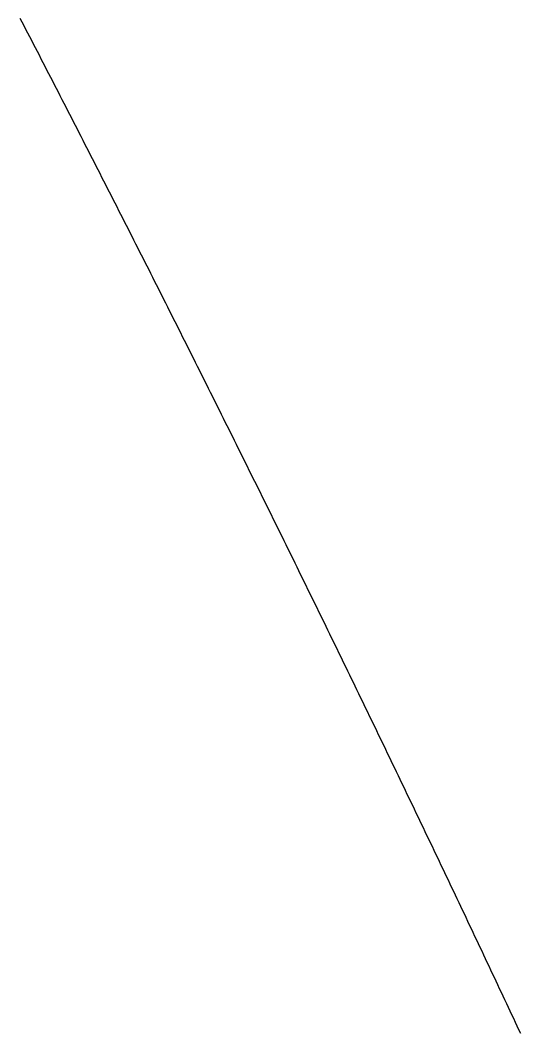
# Model space of a CAD drawing. Extents: x 6805096 to 46905100, y -25788412 to -58651.
# Drawn here: x 44107449 to 44458156, y -4392452 to -3682770 of the extents above; entities that cross this region are included whole.
import ezdxf

# ---------------------------------------------------------------- set-up
doc = ezdxf.new("R2010")
doc.units = 0

msp = doc.modelspace()

# ---------------------------------------------------------------- linework, layer by layer
at = {"layer": 'Layer 1'}
for p, q in [((44108789.885133, -3684065.833302), (44107449.370617, -3681474.932351)), ((44110129.988446, -3686656.872211), (44108789.885133, -3684065.833302)), ((44111469.680561, -3689248.049032), (44110129.988446, -3686656.872211)), ((44112808.961482, -3691839.363723), (44111469.680561, -3689248.049032)), ((44114147.831213, -3694430.816239), (44112808.961482, -3691839.363723)), ((44115486.289758, -3697022.406536), (44114147.831213, -3694430.816239)), ((44116824.337121, -3699614.134571), (44115486.289758, -3697022.406536)), ((44118161.973305, -3702206.000298), (44116824.337121, -3699614.134571)), ((44119499.198315, -3704798.003675), (44118161.973305, -3702206.000298)), ((44120836.012154, -3707390.144657), (44119499.198315, -3704798.003675)), ((44122172.414827, -3709982.423201), (44120836.012154, -3707390.144657)), ((44123508.406337, -3712574.839261), (44122172.414827, -3709982.423201)), ((44124843.986688, -3715167.392795), (44123508.406337, -3712574.839261)), ((44126179.155885, -3717760.083758), (44124843.986688, -3715167.392795)), ((44127513.913931, -3720352.912107), (44126179.155885, -3717760.083758)), ((44128848.26083, -3722945.877797), (44127513.913931, -3720352.912107)), ((44130182.196586, -3725538.980784), (44128848.26083, -3722945.877797)), ((44131515.721203, -3728132.221025), (44130182.196586, -3725538.980784)), ((44132848.834685, -3730725.598475), (44131515.721203, -3728132.221025)), ((44134181.537036, -3733319.113091), (44132848.834685, -3730725.598475)), ((44135513.82826, -3735912.764828), (44134181.537036, -3733319.113091)), ((44136845.70836, -3738506.553642), (44135513.82826, -3735912.764828)), ((44138177.177341, -3741100.47949), (44136845.70836, -3738506.553642)), ((44139508.235207, -3743694.542328), (44138177.177341, -3741100.47949)), ((44140838.881961, -3746288.74211), (44139508.235207, -3743694.542328)), ((44142169.117607, -3748883.078795), (44140838.881961, -3746288.74211)), ((44143498.94215, -3751477.552337), (44142169.117607, -3748883.078795)), ((44144828.355593, -3754072.162693), (44143498.94215, -3751477.552337)), ((44146157.357941, -3756666.909818), (44144828.355593, -3754072.162693)), ((44147485.949197, -3759261.793669), (44146157.357941, -3756666.909818)), ((44148814.129364, -3761856.814201), (44147485.949197, -3759261.793669)), ((44150141.898448, -3764451.971371), (44148814.129364, -3761856.814201)), ((44151469.256452, -3767047.265135), (44150141.898448, -3764451.971371)), ((44152796.203379, -3769642.695448), (44151469.256452, -3767047.265135)), ((44154122.739235, -3772238.262268), (44152796.203379, -3769642.695448)), ((44155448.864022, -3774833.965548), (44154122.739235, -3772238.262268)), ((44156774.577745, -3777429.805247), (44155448.864022, -3774833.965548)), ((44158099.880407, -3780025.781319), (44156774.577745, -3777429.805247)), ((44159424.772013, -3782621.893722), (44158099.880407, -3780025.781319)), ((44160749.252567, -3785218.142409), (44159424.772013, -3782621.893722)), ((44162073.322072, -3787814.527339), (44160749.252567, -3785218.142409)), ((44163396.980532, -3790411.048467), (44162073.322072, -3787814.527339)), ((44164720.227952, -3793007.705748), (44163396.980532, -3790411.048467)), ((44166043.064334, -3795604.499139), (44164720.227952, -3793007.705748)), ((44167365.489684, -3798201.428596), (44166043.064334, -3795604.499139)), ((44168687.504005, -3800798.494075), (44167365.489684, -3798201.428596)), ((44170009.107301, -3803395.695532), (44168687.504005, -3800798.494075)), ((44171330.299576, -3805993.032923), (44170009.107301, -3803395.695532)), ((44172651.080834, -3808590.506204), (44171330.299576, -3805993.032923)), ((44173971.451079, -3811188.115331), (44172651.080834, -3808590.506204)), ((44175291.410314, -3813785.86026), (44173971.451079, -3811188.115331)), ((44176610.958544, -3816383.740946), (44175291.410314, -3813785.86026)), ((44177930.095773, -3818981.757347), (44176610.958544, -3816383.740946)), ((44179248.822004, -3821579.909418), (44177930.095773, -3818981.757347)), ((44180567.137242, -3824178.197115), (44179248.822004, -3821579.909418)), ((44181885.04149, -3826776.620394), (44180567.137242, -3824178.197115)), ((44183202.534752, -3829375.179211), (44181885.04149, -3826776.620394)), ((44184519.617033, -3831973.873522), (44183202.534752, -3829375.179211)), ((44185836.288336, -3834572.703283), (44184519.617033, -3831973.873522)), ((44187152.548665, -3837171.668451), (44185836.288336, -3834572.703283)), ((44188468.398024, -3839770.76898), (44187152.548665, -3837171.668451)), ((44189783.836417, -3842370.004828), (44188468.398024, -3839770.76898)), ((44191098.863848, -3844969.37595), (44189783.836417, -3842370.004828)), ((44192413.48032, -3847568.882303), (44191098.863848, -3844969.37595)), ((44193727.685839, -3850168.523841), (44192413.48032, -3847568.882303)), ((44195041.480407, -3852768.300522), (44193727.685839, -3850168.523841)), ((44196354.864029, -3855368.212301), (44195041.480407, -3852768.300522)), ((44197667.836709, -3857968.259134), (44196354.864029, -3855368.212301)), ((44198980.39845, -3860568.440978), (44197667.836709, -3857968.259134)), ((44200292.549256, -3863168.757788), (44198980.39845, -3860568.440978)), ((44201604.289132, -3865769.20952), (44200292.549256, -3863168.757788)), ((44202915.618082, -3868369.79613), (44201604.289132, -3865769.20952)), ((44204226.536108, -3870970.517575), (44202915.618082, -3868369.79613)), ((44205537.043216, -3873571.373811), (44204226.536108, -3870970.517575)), ((44206847.139408, -3876172.364793), (44205537.043216, -3873571.373811)), ((44208156.82469, -3878773.490477), (44206847.139408, -3876172.364793)), ((44209466.099065, -3881374.75082), (44208156.82469, -3878773.490477)), ((44210774.962536, -3883976.145777), (44209466.099065, -3881374.75082)), ((44212083.415109, -3886577.675305), (44210774.962536, -3883976.145777)), ((44213391.456786, -3889179.339359), (44212083.415109, -3886577.675305)), ((44214699.087572, -3891781.137896), (44213391.456786, -3889179.339359)), ((44216006.307471, -3894383.070871), (44214699.087572, -3891781.137896)), ((44217313.116486, -3896985.138241), (44216006.307471, -3894383.070871)), ((44218619.514621, -3899587.339961), (44217313.116486, -3896985.138241)), ((44219925.501881, -3902189.675988), (44218619.514621, -3899587.339961)), ((44221231.07827, -3904792.146278), (44219925.501881, -3902189.675988)), ((44222536.24379, -3907394.750786), (44221231.07827, -3904792.146278)), ((44223840.998447, -3909997.489469), (44222536.24379, -3907394.750786)), ((44225145.342244, -3912600.362282), (44223840.998447, -3909997.489469)), ((44226449.275185, -3915203.369183), (44225145.342244, -3912600.362282)), ((44227752.797275, -3917806.510126), (44226449.275185, -3915203.369183)), ((44229055.908516, -3920409.785067), (44227752.797275, -3917806.510126)), ((44230358.608913, -3923013.193964), (44229055.908516, -3920409.785067)), ((44231660.89847, -3925616.736771), (44230358.608913, -3923013.193964)), ((44232962.77719, -3928220.413445), (44231660.89847, -3925616.736771)), ((44234264.245078, -3930824.223942), (44232962.77719, -3928220.413445)), ((44235565.302138, -3933428.168217), (44234264.245078, -3930824.223942)), ((44236865.948374, -3936032.246228), (44235565.302138, -3933428.168217)), ((44238166.183788, -3938636.457929), (44236865.948374, -3936032.246228)), ((44239466.008387, -3941240.803277), (44238166.183788, -3938636.457929)), ((44240765.422172, -3943845.282228), (44239466.008387, -3941240.803277)), ((44242064.425149, -3946449.894738), (44240765.422172, -3943845.282228)), ((44243363.017321, -3949054.640763), (44242064.425149, -3946449.894738)), ((44244661.198692, -3951659.520259), (44243363.017321, -3949054.640763)), ((44245958.969267, -3954264.533181), (44244661.198692, -3951659.520259)), ((44247256.329048, -3956869.679487), (44245958.969267, -3954264.533181)), ((44248553.27804, -3959474.959132), (44247256.329048, -3956869.679487)), ((44249849.816247, -3962080.372072), (44248553.27804, -3959474.959132)), ((44251145.943673, -3964685.918262), (44249849.816247, -3962080.372072)), ((44252441.660322, -3967291.59766), (44251145.943673, -3964685.918262)), ((44253736.966197, -3969897.410221), (44252441.660322, -3967291.59766)), ((44255031.861303, -3972503.355901), (44253736.966197, -3969897.410221)), ((44256326.345643, -3975109.434656), (44255031.861303, -3972503.355901)), ((44257620.419222, -3977715.646442), (44256326.345643, -3975109.434656)), ((44258914.082043, -3980321.991215), (44257620.419222, -3977715.646442)), ((44260207.334111, -3982928.468932), (44258914.082043, -3980321.991215)), ((44261500.175428, -3985535.079548), (44260207.334111, -3982928.468932)), ((44262792.606, -3988141.823018), (44261500.175428, -3985535.079548)), ((44264084.62583, -3990748.6993), (44262792.606, -3988141.823018)), ((44265376.234922, -3993355.70835), (44264084.62583, -3990748.6993)), ((44266667.43328, -3995962.850122), (44265376.234922, -3993355.70835)), ((44267958.220908, -3998570.124574), (44266667.43328, -3995962.850122)), ((44269248.59781, -4001177.531661), (44267958.220908, -3998570.124574)), ((44270538.56399, -4003785.071339), (44269248.59781, -4001177.531661)), ((44271828.119451, -4006392.743565), (44270538.56399, -4003785.071339)), ((44273117.264198, -4009000.548294), (44271828.119451, -4006392.743565)), ((44274405.998235, -4011608.485482), (44273117.264198, -4009000.548294)), ((44275694.321565, -4014216.555086), (44274405.998235, -4011608.485482)), ((44276982.234192, -4016824.757061), (44275694.321565, -4014216.555086)), ((44278269.736121, -4019433.091364), (44276982.234192, -4016824.757061)), ((44279556.827355, -4022041.55795), (44278269.736121, -4019433.091364)), ((44280843.507898, -4024650.156775), (44279556.827355, -4022041.55795)), ((44282129.777755, -4027258.887796), (44280843.507898, -4024650.156775)), ((44283415.636928, -4029867.750968), (44282129.777755, -4027258.887796)), ((44284701.085423, -4032476.746248), (44283415.636928, -4029867.750968)), ((44285986.123243, -4035085.873591), (44284701.085423, -4032476.746248)), ((44287270.750391, -4037695.132954), (44285986.123243, -4035085.873591)), ((44288554.966872, -4040304.524293), (44287270.750391, -4037695.132954)), ((44289838.77269, -4042914.047563), (44288554.966872, -4040304.524293)), ((44291122.167849, -4045523.70272), (44289838.77269, -4042914.047563)), ((44292405.152352, -4048133.489721), (44291122.167849, -4045523.70272)), ((44293687.726204, -4050743.408522), (44292405.152352, -4048133.489721)), ((44294969.889409, -4053353.459079), (44293687.726204, -4050743.408522)), ((44296251.641969, -4055963.641347), (44294969.889409, -4053353.459079)), ((44297532.983891, -4058573.955283), (44296251.641969, -4055963.641347)), ((44298813.915176, -4061184.400842), (44297532.983891, -4058573.955283)), ((44300094.43583, -4063794.977981), (44298813.915176, -4061184.400842)), ((44301374.545855, -4066405.686656), (44300094.43583, -4063794.977981)), ((44302654.245257, -4069016.526823), (44301374.545855, -4066405.686656)), ((44303933.534039, -4071627.498437), (44302654.245257, -4069016.526823)), ((44305212.412205, -4074238.601455), (44303933.534039, -4071627.498437)), ((44306490.879758, -4076849.835833), (44305212.412205, -4074238.601455)), ((44307768.936704, -4079461.201527), (44306490.879758, -4076849.835833)), ((44309046.583045, -4082072.698493), (44307768.936704, -4079461.201527)), ((44310323.818786, -4084684.326686), (44309046.583045, -4082072.698493)), ((44311600.64393, -4087296.086064), (44310323.818786, -4084684.326686)), ((44312877.058482, -4089907.976581), (44311600.64393, -4087296.086064)), ((44314153.062446, -4092519.998194), (44312877.058482, -4089907.976581)), ((44315428.655825, -4095132.15086), (44314153.062446, -4092519.998194)), ((44316703.838623, -4097744.434533), (44315428.655825, -4095132.15086)), ((44317978.610844, -4100356.84917), (44316703.838623, -4097744.434533)), ((44319252.972493, -4102969.394727), (44317978.610844, -4100356.84917)), ((44320526.923572, -4105582.07116), (44319252.972493, -4102969.394727)), ((44321800.464087, -4108194.878425), (44320526.923572, -4105582.07116)), ((44323073.594041, -4110807.816478), (44321800.464087, -4108194.878425)), ((44324346.313438, -4113420.885275), (44323073.594041, -4110807.816478)), ((44325618.622281, -4116034.084772), (44324346.313438, -4113420.885275)), ((44326890.520575, -4118647.414926), (44325618.622281, -4116034.084772)), ((44328162.008324, -4121260.875691), (44326890.520575, -4118647.414926)), ((44329433.085532, -4123874.467024), (44328162.008324, -4121260.875691)), ((44330703.752202, -4126488.188882), (44329433.085532, -4123874.467024)), ((44331974.008339, -4129102.04122), (44330703.752202, -4126488.188882)), ((44333243.853946, -4131716.023994), (44331974.008339, -4129102.04122)), ((44334513.289028, -4134330.13716), (44333243.853946, -4131716.023994)), ((44335782.313588, -4136944.380675), (44334513.289028, -4134330.13716)), ((44337050.92763, -4139558.754493), (44335782.313588, -4136944.380675)), ((44338319.131158, -4142173.258572), (44337050.92763, -4139558.754493)), ((44339586.924176, -4144787.892867), (44338319.131158, -4142173.258572)), ((44340854.306689, -4147402.657335), (44339586.924176, -4144787.892867)), ((44342121.278699, -4150017.551931), (44340854.306689, -4147402.657335)), ((44343387.840211, -4152632.576611), (44342121.278699, -4150017.551931)), ((44344653.991229, -4155247.731331), (44343387.840211, -4152632.576611)), ((44345919.731757, -4157863.016048), (44344653.991229, -4155247.731331)), ((44347185.061799, -4160478.430717), (44345919.731757, -4157863.016048)), ((44348449.981358, -4163093.975295), (44347185.061799, -4160478.430717)), ((44349714.490439, -4165709.649737), (44348449.981358, -4163093.975295)), ((44350978.589045, -4168325.453999), (44349714.490439, -4165709.649737)), ((44352242.27718, -4170941.388038), (44350978.589045, -4168325.453999)), ((44353505.554849, -4173557.45181), (44352242.27718, -4170941.388038)), ((44354768.422056, -4176173.645269), (44353505.554849, -4173557.45181)), ((44356030.878803, -4178789.968374), (44354768.422056, -4176173.645269)), ((44357292.925096, -4181406.421079), (44356030.878803, -4178789.968374)), ((44358554.560937, -4184023.00334), (44357292.925096, -4181406.421079)), ((44359815.786332, -4186639.715114), (44358554.560937, -4184023.00334)), ((44361076.601284, -4189256.556356), (44359815.786332, -4186639.715114)), ((44362337.005796, -4191873.527024), (44361076.601284, -4189256.556356)), ((44363596.999874, -4194490.627071), (44362337.005796, -4191873.527024)), ((44364856.58352, -4197107.856456), (44363596.999874, -4194490.627071)), ((44366115.756739, -4199725.215133), (44364856.58352, -4197107.856456)), ((44367374.519534, -4202342.703058), (44366115.756739, -4199725.215133)), ((44368632.87191, -4204960.320189), (44367374.519534, -4202342.703058)), ((44369890.81387, -4207578.06648), (44368632.87191, -4204960.320189)), ((44371148.345419, -4210195.941888), (44369890.81387, -4207578.06648)), ((44372405.46656, -4212813.946368), (44371148.345419, -4210195.941888)), ((44373662.177297, -4215432.079877), (44372405.46656, -4212813.946368)), ((44374918.477635, -4218050.342371), (44373662.177297, -4215432.079877)), ((44376174.367577, -4220668.733806), (44374918.477635, -4218050.342371)), ((44377429.847126, -4223287.254138), (44376174.367577, -4220668.733806)), ((44378684.916288, -4225905.903322), (44377429.847126, -4223287.254138)), ((44379939.575066, -4228524.681316), (44378684.916288, -4225905.903322)), ((44381193.823463, -4231143.588074), (44379939.575066, -4228524.681316)), ((44382447.661485, -4233762.623553), (44381193.823463, -4231143.588074)), ((44383701.089134, -4236381.787709), (44382447.661485, -4233762.623553)), ((44384954.106414, -4239001.080498), (44383701.089134, -4236381.787709)), ((44386206.713331, -4241620.501876), (44384954.106414, -4239001.080498)), ((44387458.909886, -4244240.051798), (44386206.713331, -4241620.501876)), ((44388710.696086, -4246859.730222), (44387458.909886, -4244240.051798)), ((44389962.071932, -4249479.537103), (44388710.696086, -4246859.730222)), ((44391213.03743, -4252099.472397), (44389962.071932, -4249479.537103)), ((44392463.592583, -4254719.536059), (44391213.03743, -4252099.472397)), ((44393713.737396, -4257339.728047), (44392463.592583, -4254719.536059)), ((44394963.471871, -4259960.048316), (44393713.737396, -4257339.728047)), ((44396212.796014, -4262580.496822), (44394963.471871, -4259960.048316)), ((44397461.709827, -4265201.073521), (44396212.796014, -4262580.496822)), ((44398710.213315, -4267821.778369), (44397461.709827, -4265201.073521)), ((44399958.306483, -4270442.611323), (44398710.213315, -4267821.778369)), ((44401205.989333, -4273063.572337), (44399958.306483, -4270442.611323)), ((44402453.261869, -4275684.661369), (44401205.989333, -4273063.572337)), ((44403700.124097, -4278305.878373), (44402453.261869, -4275684.661369)), ((44404946.576018, -4280927.223307), (44403700.124097, -4278305.878373)), ((44406192.617639, -4283548.696127), (44404946.576018, -4280927.223307)), ((44407438.248962, -4286170.296787), (44406192.617639, -4283548.696127)), ((44408683.469991, -4288792.025245), (44407438.248962, -4286170.296787)), ((44409928.28073, -4291413.881456), (44408683.469991, -4288792.025245)), ((44411172.681184, -4294035.865376), (44409928.28073, -4291413.881456)), ((44412416.671356, -4296657.976962), (44411172.681184, -4294035.865376)), ((44413660.25125, -4299280.216169), (44412416.671356, -4296657.976962)), ((44414903.420869, -4301902.582953), (44413660.25125, -4299280.216169)), ((44416146.180219, -4304525.077271), (44414903.420869, -4301902.582953)), ((44417388.529303, -4307147.699078), (44416146.180219, -4304525.077271)), ((44418630.468125, -4309770.44833), (44417388.529303, -4307147.699078)), ((44419871.996688, -4312393.324984), (44418630.468125, -4309770.44833)), ((44421113.114997, -4315016.328995), (44419871.996688, -4312393.324984)), ((44422353.823056, -4317639.46032), (44421113.114997, -4315016.328995)), ((44423594.120868, -4320262.718914), (44422353.823056, -4317639.46032)), ((44424834.008437, -4322886.104734), (44423594.120868, -4320262.718914)), ((44426073.485768, -4325509.617735), (44424834.008437, -4322886.104734)), ((44427312.552865, -4328133.257874), (44426073.485768, -4325509.617735)), ((44428551.20973, -4330757.025106), (44427312.552865, -4328133.257874)), ((44429789.456369, -4333380.919388), (44428551.20973, -4330757.025106)), ((44431027.292785, -4336004.940676), (44429789.456369, -4333380.919388)), ((44432264.718982, -4338629.088925), (44431027.292785, -4336004.940676)), ((44433501.734964, -4341253.364091), (44432264.718982, -4338629.088925)), ((44434738.340735, -4343877.766132), (44433501.734964, -4341253.364091)), ((44435974.536299, -4346502.295002), (44434738.340735, -4343877.766132)), ((44437210.32166, -4349126.950657), (44435974.536299, -4346502.295002)), ((44438445.696821, -4351751.733055), (44437210.32166, -4349126.950657)), ((44439680.661787, -4354376.64215), (44438445.696821, -4351751.733055)), ((44440915.216562, -4357001.677898), (44439680.661787, -4354376.64215)), ((44442149.361149, -4359626.840257), (44440915.216562, -4357001.677898)), ((44443383.095553, -4362252.129181), (44442149.361149, -4359626.840257)), ((44444616.419777, -4364877.544627), (44443383.095553, -4362252.129181)), ((44445849.333825, -4367503.086551), (44444616.419777, -4364877.544627)), ((44447081.837702, -4370128.754909), (44445849.333825, -4367503.086551)), ((44448313.93141, -4372754.549656), (44447081.837702, -4370128.754909)), ((44449545.614955, -4375380.47075), (44448313.93141, -4372754.549656)), ((44450776.88834, -4378006.518145), (44449545.614955, -4375380.47075)), ((44452007.751569, -4380632.691798), (44450776.88834, -4378006.518145)), ((44453238.204646, -4383258.991665), (44452007.751569, -4380632.691798)), ((44454468.247574, -4385885.417702), (44453238.204646, -4383258.991665)), ((44455697.880359, -4388511.969865), (44454468.247574, -4385885.417702)), ((44456927.103003, -4391138.64811), (44455697.880359, -4388511.969865)), ((44458155.915511, -4393765.452392), (44456927.103003, -4391138.64811))]:
    msp.add_line(p, q, dxfattribs=at)

doc.saveas('drawing.dxf')
